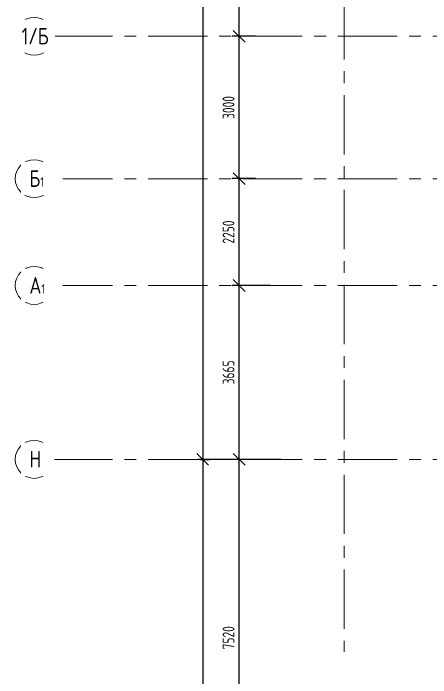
# Model space of a CAD drawing. Header units: millimetres. Extents: x -8689834 to 9419935, y 0 to 233063.
# Drawn here: x -360146 to -351350, y 78084 to 92086 of the extents above; entities that cross this region are included whole.
import ezdxf

# ---------------------------------------------------------------- set-up
doc = ezdxf.new("R2010")
doc.units = ezdxf.units.MM
doc.header["$MEASUREMENT"] = 0
doc.linetypes.add('CENTER', pattern=[2, 1.25, -0.25, 0.25, -0.25])
doc.layers.get('0').update_dxf_attribs({"color": 250, "lineweight": 9})
for name, color, linetype, lineweight in [('АР_Оси', 195, 'Continuous', 9), ('АР_Оси размеры', 164, 'Continuous', 9), ('тх разм', 250, 'Continuous', 9)]:
    doc.layers.add(name, color=color, linetype=linetype, lineweight=lineweight)
doc.styles.add('ISOCPEUR', font='isocpeur.ttf', dxfattribs={"width": 0.7})
doc.styles.add('ГОСТ 2.304', font='isocpeur.ttf', dxfattribs={"width": 0.7})
doc.dimstyles.new('R_100', dxfattribs={"dimtxt": 270, "dimasz": 120, "dimexe": 100, "dimexo": 0, "dimgap": 60, "dimtad": 1, "dimdec": 0, "dimrnd": 5, "dimzin": 0, "dimdsep": 46, "dimtxsty": 'ISOCPEUR', "dimblk": 'ARCHTICK', "dimcen": 0, "dimdle": 100, "dimclrd": 256, "dimclre": 256, "dimclrt": 256, "dimadec": 0, "dimazin": 0, "dimtfac": 2, "dimtdec": 0, "dimtofl": 0, "dimtmove": 1, "dimatfit": 3, "dimfxl": 1, "dimtvp": 3, "dimtolj": 1, "dimtzin": 0, "dimarcsym": 0})
doc.dimstyles.new('СПДС', dxfattribs={"dimscale": 100, "dimtxt": 2.5, "dimasz": 2.5, "dimexe": 1.5, "dimexo": 0, "dimgap": 1, "dimtad": 1, "dimdec": 0, "dimrnd": 1, "dimtxsty": 'ГОСТ 2.304', "dimblk": 'OBLIQUE', "dimcen": 2.5, "dimdle": 1.5, "dimadec": 0, "dimazin": 2, "dimtfac": 0.75, "dimtdec": 0, "dimtmove": 1, "dimatfit": 3, "dimfxl": 1, "dimtolj": 1, "dimarcsym": 1})

# ---------------------------------------------------------------- blocks, each defined once
blk = doc.blocks.new('_Oblique')
at = {"color": 0, "linetype": 'ByBlock', "lineweight": -2}
blk.add_line((-0.5, -0.5), (0.5, 0.5), dxfattribs=at)
blk = doc.blocks.new('*D532')
at = {"layer": 'АР_Оси размеры', "color": 0, "lineweight": -2, "ltscale": 100, "transparency": 16777216}
for p, q in [((-355385, 75016), (-355385, 82836)), ((-354506, 82686), (-355535, 82686)), ((-354567, 75166), (-355535, 75166))]:
    blk.add_line(p, q, dxfattribs=at)
at = {"layer": 'АР_Оси размеры', "color": 0, "lineweight": -2, "ltscale": 100, "transparency": 16777216, "xscale": 250, "yscale": 250, "zscale": 250}
for p, rotation in [((-355385, 82686), 90), ((-355385, 75166), 270)]:
    blk.add_blockref('_Oblique', p, dxfattribs=dict(at, rotation=rotation))
at = {"layer": 'АР_Оси размеры', "color": 0, "ltscale": 100, "transparency": 16777216, "insert": (-355610, 78926), "char_height": 250, "attachment_point": 5, "rotation": 90, "style": 'ГОСТ 2.304'}
blk.add_mtext('\\A1;7520', dxfattribs=at)
blk = doc.blocks.new('*D533')
at = {"layer": 'АР_Оси размеры', "color": 0, "lineweight": -2, "ltscale": 100, "transparency": 16777216}
for p, q in [((-355385, 82536), (-355385, 86501)), ((-354736, 86351), (-355535, 86351)), ((-354506, 82686), (-355535, 82686))]:
    blk.add_line(p, q, dxfattribs=at)
at = {"layer": 'АР_Оси размеры', "color": 0, "lineweight": -2, "ltscale": 100, "transparency": 16777216, "xscale": 250, "yscale": 250, "zscale": 250}
for p, rotation in [((-355385, 86351), 90), ((-355385, 82686), 270)]:
    blk.add_blockref('_Oblique', p, dxfattribs=dict(at, rotation=rotation))
at = {"layer": 'АР_Оси размеры', "color": 0, "ltscale": 100, "transparency": 16777216, "insert": (-355610, 84518), "char_height": 250, "attachment_point": 5, "rotation": 90, "style": 'ГОСТ 2.304'}
blk.add_mtext('\\A1;3665', dxfattribs=at)
blk = doc.blocks.new('*D534')
at = {"layer": 'АР_Оси размеры', "color": 0, "lineweight": -2, "ltscale": 100, "transparency": 16777216}
for p, q in [((-355385, 86201), (-355385, 88751)), ((-355043, 88601), (-355535, 88601)), ((-354736, 86351), (-355535, 86351))]:
    blk.add_line(p, q, dxfattribs=at)
at = {"layer": 'АР_Оси размеры', "color": 0, "lineweight": -2, "ltscale": 100, "transparency": 16777216, "xscale": 250, "yscale": 250, "zscale": 250}
for p, rotation in [((-355385, 88601), 90), ((-355385, 86351), 270)]:
    blk.add_blockref('_Oblique', p, dxfattribs=dict(at, rotation=rotation))
at = {"layer": 'АР_Оси размеры', "color": 0, "ltscale": 100, "transparency": 16777216, "insert": (-355610, 87476), "char_height": 250, "attachment_point": 5, "rotation": 90, "style": 'ГОСТ 2.304'}
blk.add_mtext('\\A1;2250', dxfattribs=at)
blk = doc.blocks.new('*D535')
at = {"layer": 'АР_Оси размеры', "color": 0, "lineweight": -2, "ltscale": 100, "transparency": 16777216}
for p, q in [((-355385, 88451), (-355385, 91751)), ((-355043, 91601), (-355535, 91601)), ((-355043, 88601), (-355535, 88601))]:
    blk.add_line(p, q, dxfattribs=at)
at = {"layer": 'АР_Оси размеры', "color": 0, "lineweight": -2, "ltscale": 100, "transparency": 16777216, "xscale": 250, "yscale": 250, "zscale": 250}
for p, rotation in [((-355385, 91601), 90), ((-355385, 88601), 270)]:
    blk.add_blockref('_Oblique', p, dxfattribs=dict(at, rotation=rotation))
at = {"layer": 'АР_Оси размеры', "color": 0, "ltscale": 100, "transparency": 16777216, "insert": (-355610, 90101), "char_height": 250, "attachment_point": 5, "rotation": 90, "style": 'ГОСТ 2.304'}
blk.add_mtext('\\A1;3000', dxfattribs=at)
blk = doc.blocks.new('*D536')
at = {"layer": 'АР_Оси размеры', "color": 0, "lineweight": -2, "ltscale": 100, "transparency": 16777216}
for p, q in [((-355385, 91451), (-355385, 94751)), ((-354876, 94601), (-355535, 94601)), ((-355043, 91601), (-355535, 91601))]:
    blk.add_line(p, q, dxfattribs=at)
at = {"layer": 'АР_Оси размеры', "color": 0, "lineweight": -2, "ltscale": 100, "transparency": 16777216, "xscale": 250, "yscale": 250, "zscale": 250}
for p, rotation in [((-355385, 94601), 90), ((-355385, 91601), 270)]:
    blk.add_blockref('_Oblique', p, dxfattribs=dict(at, rotation=rotation))
at = {"layer": 'АР_Оси размеры', "color": 0, "ltscale": 100, "transparency": 16777216, "insert": (-355610, 93101), "char_height": 250, "attachment_point": 5, "rotation": 90, "style": 'ГОСТ 2.304'}
blk.add_mtext('\\A1;3000', dxfattribs=at)
blk = doc.blocks.new('*D549')
at = {"layer": 'АР_Оси размеры', "color": 0, "lineweight": -2, "ltscale": 100, "transparency": 16777216}
for p, q in [((-356155, 130751), (-356155, 82536)), ((-356211, 130601), (-356005, 130601)), ((-356211, 82686), (-356005, 82686))]:
    blk.add_line(p, q, dxfattribs=at)
at = {"layer": 'АР_Оси размеры', "color": 0, "lineweight": -2, "ltscale": 100, "transparency": 16777216, "xscale": 250, "yscale": 250, "zscale": 250}
for p, rotation in [((-356155, 130601), 90), ((-356155, 82686), 270)]:
    blk.add_blockref('_Oblique', p, dxfattribs=dict(at, rotation=rotation))
at = {"layer": 'АР_Оси размеры', "color": 0, "ltscale": 100, "transparency": 16777216, "insert": (-356380, 106643), "char_height": 250, "attachment_point": 5, "rotation": 90, "style": 'ГОСТ 2.304'}
blk.add_mtext('\\A1;47915', dxfattribs=at)
blk = doc.blocks.new('_ArchTick')
at = {"color": 0, "linetype": 'ByBlock', "const_width": 0.15}
blk.add_lwpolyline([(-0.5, -0.5), (0.5, 0.5)], dxfattribs=at)
blk = doc.blocks.new('*D828')
at = {"layer": 'тх разм', "lineweight": -2, "ltscale": 500, "transparency": 16777216}
for p, q in [((-356155, 82786), (-356155, 55106)), ((-355020, 82686), (-356255, 82686)), ((-355864, 55206), (-356255, 55206))]:
    blk.add_line(p, q, dxfattribs=at)
at = {"layer": 'тх разм', "lineweight": -2, "ltscale": 500, "transparency": 16777216, "xscale": 120, "yscale": 120, "zscale": 120}
for p, rotation in [((-356155, 82686), 90), ((-356155, 55206), 270)]:
    blk.add_blockref('_ArchTick', p, dxfattribs=dict(at, rotation=rotation))
at = {"layer": 'тх разм', "lineweight": 13, "ltscale": 500, "transparency": 16777216, "insert": (-356350, 68946), "char_height": 270, "attachment_point": 5, "rotation": 90, "style": 'ISOCPEUR'}
blk.add_mtext('\\A1;27480', dxfattribs=at)

msp = doc.modelspace()

# ---------------------------------------------------------------- linework, layer by layer
at = {"layer": 'АР_Оси', "linetype": 'CENTER', "ltscale": 1000}
for p, q in [((-353172.071, 134363.151), (-353172.071, 78630.803)), ((-359305.765, 91600.682), (-276127.363, 91600.682)), ((-359305.765, 88600.682), (-276127.363, 88600.682)), ((-359305.765, 86350.682), (-276127.363, 86350.682)), ((-359305.765, 82685.682), (-275708.6, 82685.682))]:
    msp.add_line(p, q, dxfattribs=at)
at = {"layer": 'АР_Оси', "ltscale": 0.5}
for centre in [(-359705.765, 91600.682), (-359705.765, 88600.682), (-359705.765, 86350.682), (-359705.765, 82685.682)]:
    msp.add_circle(centre, 400, dxfattribs=at)

# ---------------------------------------------------------------- dimensions: what is measured, and where the dimension line sits
at = {"layer": 'АР_Оси размеры', "ltscale": 100}
for base, p1, p2, picture, middle in [((-356155.317, 82685.682), (-356211.127, 130600.682), (-356211.127, 82685.682), '*D549', (-356380.317, 106643.182)), ((-355384.754, 94600.682), (-355042.817, 91600.682), (-354875.845, 94600.682), '*D536', (-355609.754, 93100.682)), ((-355384.754, 91600.682), (-355042.817, 88600.682), (-355042.817, 91600.682), '*D535', (-355609.754, 90100.682)), ((-355384.754, 88600.682), (-354735.893, 86350.682), (-355042.817, 88600.682), '*D534', (-355609.754, 87475.682)), ((-355384.754, 86350.682), (-354506.032, 82685.682), (-354735.893, 86350.682), '*D533', (-355609.754, 84518.182)), ((-355384.754, 82685.682), (-354566.931, 75165.682), (-354506.032, 82685.682), '*D532', (-355609.754, 78925.682))]:
    dim = msp.add_linear_dim(base=base, p1=p1, p2=p2, angle=90, dimstyle='СПДС', dxfattribs=at)
    dim.commit()
    dim.dimension.update_dxf_attribs({"geometry": picture, "text_midpoint": middle})
at = {"layer": 'тх разм', "lineweight": 13, "ltscale": 500}
dim = msp.add_linear_dim(base=(-356155.317, 55205.682), p1=(-355020.393, 82685.682), p2=(-355863.826, 55205.682), angle=90, dimstyle='R_100', override={"dimpost": '\\X', "dimfxl": 2.5, "dimarcsym": 2}, dxfattribs=at)
dim.commit()
dim.dimension.update_dxf_attribs({"geometry": '*D828', "text_midpoint": (-356350.317, 68945.682)})

# ---------------------------------------------------------------- next in the draw order: texts
at = {"layer": 'АР_Оси', "char_height": 350, "width": 528.82017, "attachment_point": 1, "line_spacing_factor": 1.149209, "style": 'ГОСТ 2.304', "bg_fill": 2}
for s, insert in [('{\\W0.8;1/Б}', (-359970.544, 91778.461)), ('{\\W0.8;Б\\H0.57143x;1}', (-359805.586, 88778.461)), ('{\\W0.8;А\\H0.57143x;1}', (-359805.586, 86528.461))]:
    msp.add_mtext(s, dxfattribs=dict(at, insert=insert))
at = {"layer": 'АР_Оси', "insert": (-359805.586, 82863.461), "char_height": 350, "attachment_point": 1, "line_spacing_factor": 1.149209, "style": 'ГОСТ 2.304', "bg_fill": 2}
msp.add_mtext('{\\W0.8;Н}', dxfattribs=at)

doc.saveas('drawing.dxf')
